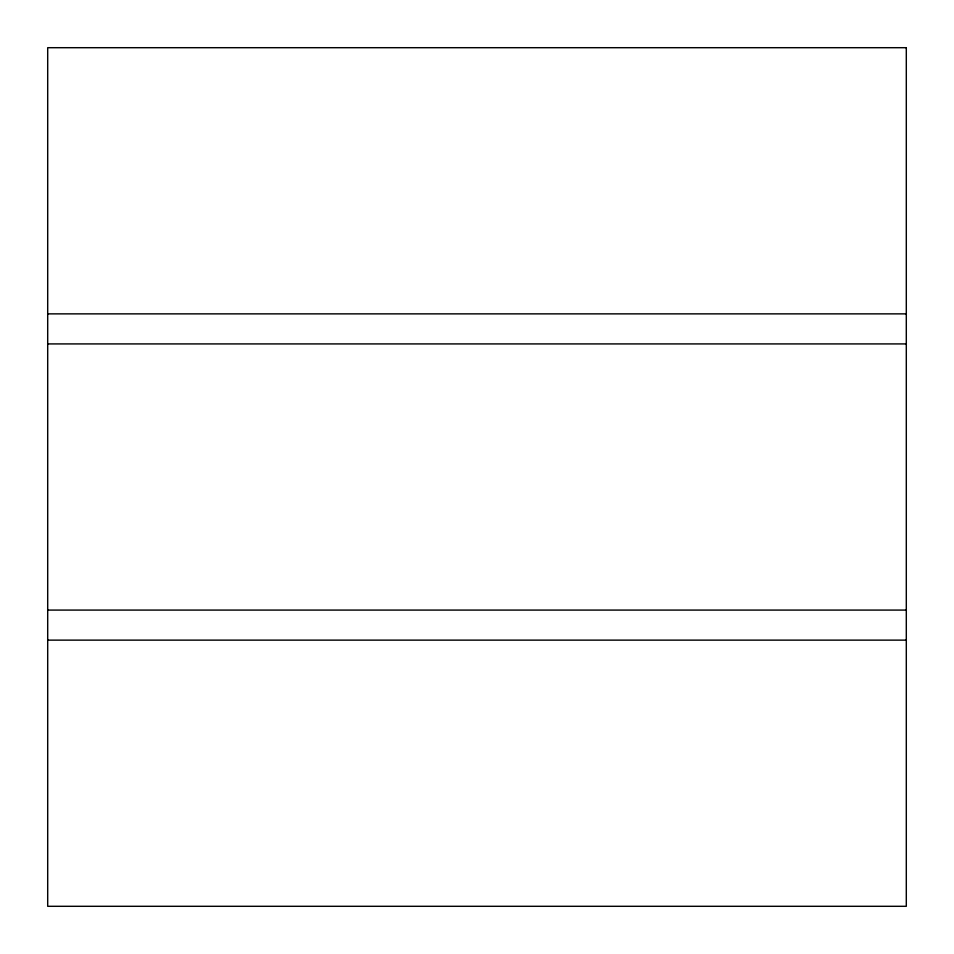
<?xml version="1.0" encoding="UTF-8"?>
<svg xmlns="http://www.w3.org/2000/svg" width="954" height="954" viewBox="0 0 954 954"><rect width="100%" height="100%" fill="white"/><g stroke="black" fill="none" stroke-linecap="round" stroke-linejoin="round"><path stroke-width="1.43" d="M47.7 313.866L906.3 313.866M47.7 343.917L906.3 343.917M47.7 610.083L906.3 610.083M47.7 640.134L906.3 640.134M906.3 47.7L47.7 47.7L47.7 906.3L906.3 906.3L906.3 47.7"/></g></svg>
